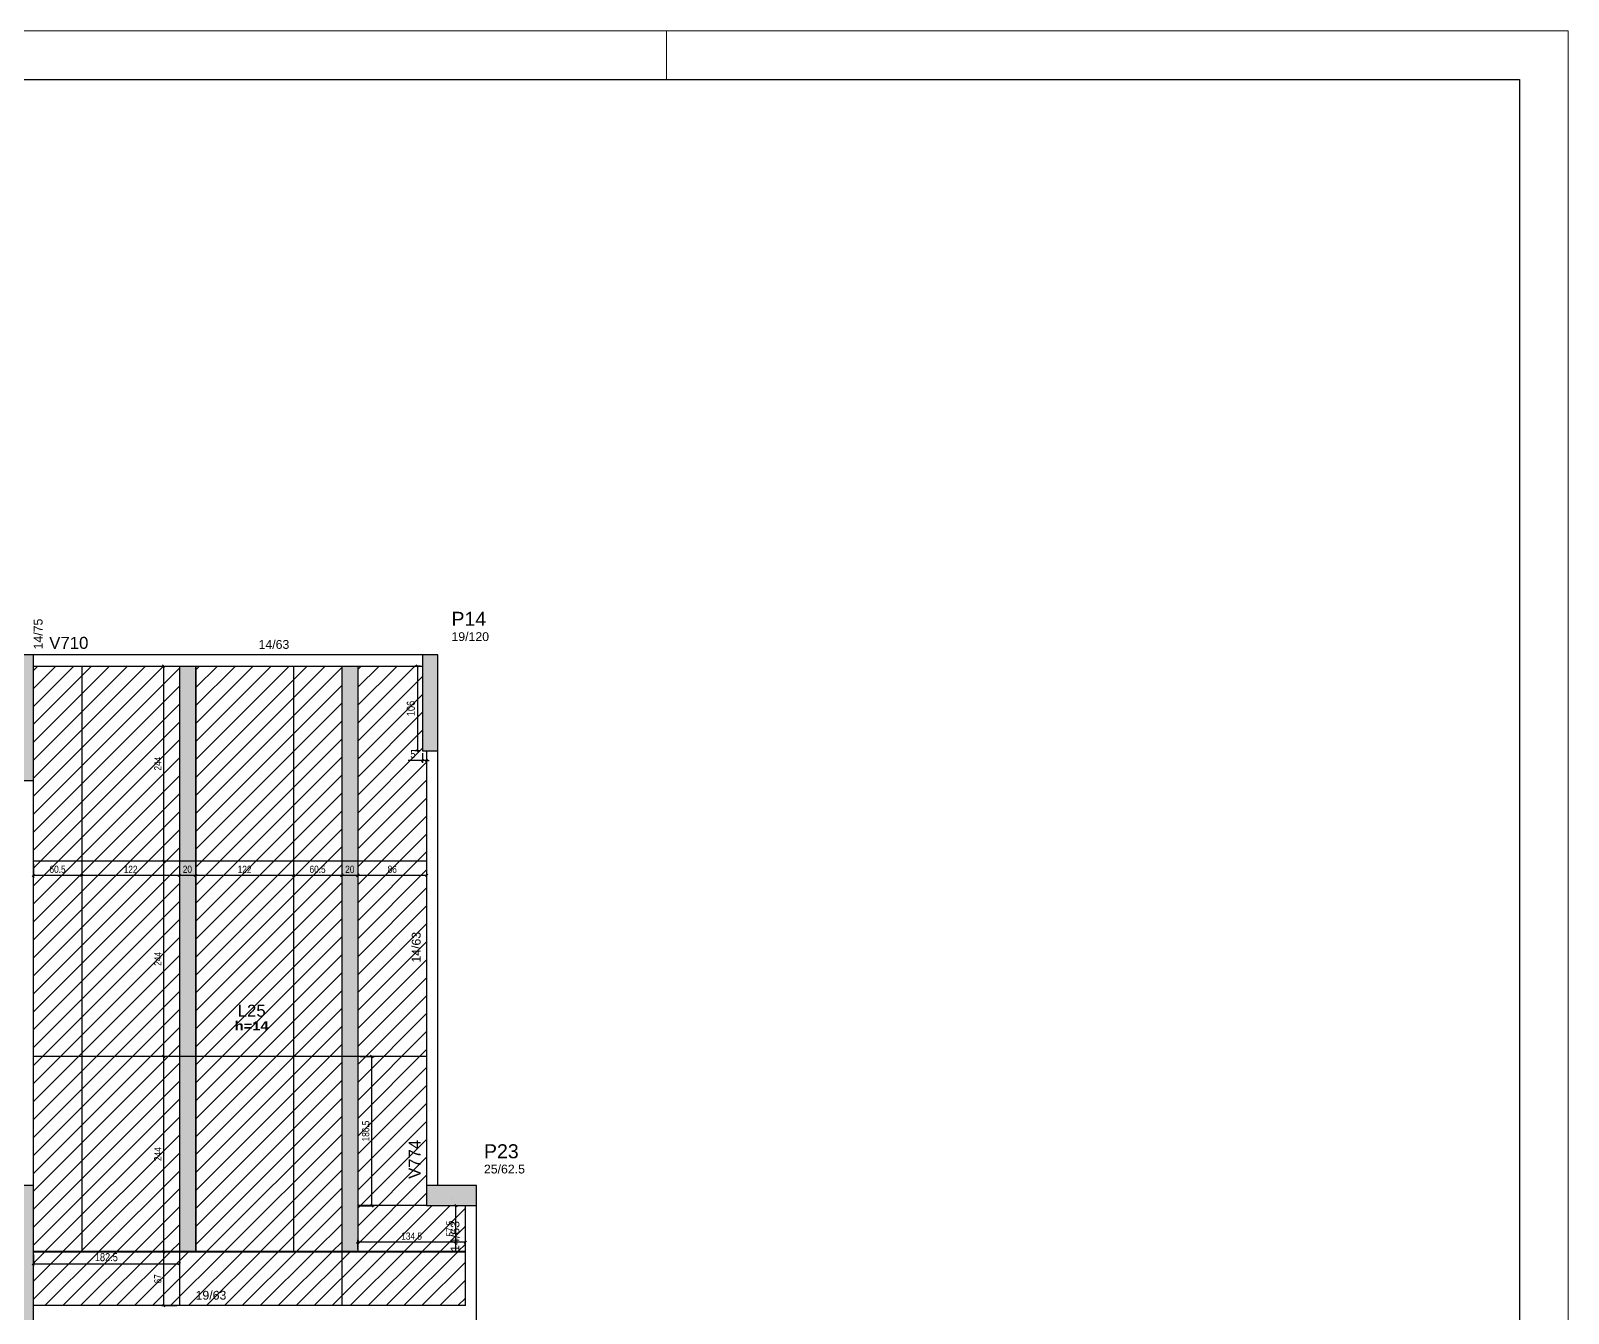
# Model space of a CAD drawing. Extents: x 4150 to 8661, y -614 to 3008.
# Drawn here: x 6740 to 8661, y 1405 to 3008 of the extents above; entities that cross this region are included whole.
import ezdxf

# ---------------------------------------------------------------- set-up
doc = ezdxf.new("R2010")
doc.units = 0
doc.header["$PDMODE"] = 34
for name, color, linetype in [('COTA', 241, 'Continuous'), ('MTH-DIM-PILAR', 3, 'Continuous'), ('MTH-DIM-VIGA', 3, 'Continuous'), ('MTH-FACE-VIGA', 7, 'Continuous'), ('MTH-PILAR-SEGUE', 5, 'Continuous'), ('MTH-SOMBRA25', 253, 'Continuous'), ('MTH-TIT1-PILAR', 5, 'Continuous'), ('MTH-TIT1-VIGA', 5, 'Continuous'), ('MTH-TXT-NEGRITO', 5, 'Continuous'), ('Painéis', 200, 'Continuous')]:
    doc.layers.add(name, color=color, linetype=linetype)
doc.layers.add('FOLHA', color=255, linetype='Continuous', lineweight=5)
doc.layers.add('Hachura', color=251, linetype='Continuous', lineweight=9)
doc.styles.add('COTA TECNICA', font='techl___.ttf', dxfattribs={"height": 10})
doc.styles.add('COTA TECNICA-50', font='techl___.ttf', dxfattribs={"height": 9})
doc.styles.add('TQS_ARIAL', font='arial.ttf')
doc.styles.add('TQS_ARIAL_BLACK', font='ariblk.ttf')
doc.dimstyles.new('COTA PAINEL-50', dxfattribs={"dimtxt": 9, "dimasz": 3, "dimexe": 3, "dimexo": 3, "dimgap": 3, "dimtad": 1, "dimdec": 1, "dimzin": 12, "dimdsep": 46, "dimtxsty": 'COTA TECNICA-50', "dimblk1": 'OBLIQUE', "dimblk2": 'OBLIQUE', "dimsah": 1, "dimcen": 0.9, "dimclrd": 4, "dimclre": 4, "dimclrt": 240, "dimadec": 1, "dimazin": 3, "dimtfac": 1, "dimtdec": 1, "dimtmove": 0, "dimatfit": 3, "dimfxl": 1, "dimtolj": 1, "dimtzin": 12, "dimarcsym": 0})
doc.dimstyles.new('PAINEL', dxfattribs={"dimtxt": 10, "dimasz": 3, "dimexe": 3, "dimexo": 3, "dimgap": 3, "dimtad": 1, "dimdec": 1, "dimzin": 12, "dimdsep": 46, "dimtxsty": 'COTA TECNICA', "dimblk1": 'OBLIQUE', "dimblk2": 'OBLIQUE', "dimsah": 1, "dimcen": 0.9, "dimclrd": 4, "dimclre": 4, "dimclrt": 240, "dimadec": 1, "dimazin": 3, "dimtfac": 1, "dimtdec": 1, "dimtmove": 0, "dimatfit": 3, "dimfxl": 1, "dimtolj": 1, "dimtzin": 12, "dimarcsym": 0})

# ---------------------------------------------------------------- blocks, each defined once
blk = doc.blocks.new('_Oblique')
at = {"color": 0, "linetype": 'ByBlock', "lineweight": -2}
blk.add_line((-0.5, -0.5), (0.5, 0.5), dxfattribs=at)
blk = doc.blocks.new('*D1586')
at = {"layer": 'COTA', "color": 4, "lineweight": -2, "transparency": 16777216}
for p, q in [((7148.6, 1966.5), (7148.6, 1948.8)), ((7234.6, 1966.5), (7234.6, 1948.8)), ((7234.6, 1951.8), (7148.6, 1951.8))]:
    blk.add_line(p, q, dxfattribs=at)
at = {"layer": 'Defpoints', "color": 0, "transparency": 16777216}
for p in [(7148.6, 1969.5), (7234.6, 1969.5), (7148.6, 1951.8)]:
    blk.add_point(p, dxfattribs=at)
at = {"layer": 'COTA', "color": 4, "lineweight": -2, "transparency": 16777216, "xscale": 3, "yscale": 3, "zscale": 3, "rotation": 180}
blk.add_blockref('_Oblique', (7148.6, 1951.8), dxfattribs=at)
at = {"layer": 'COTA', "color": 4, "lineweight": -2, "transparency": 16777216, "xscale": 3, "yscale": 3, "zscale": 3}
blk.add_blockref('_Oblique', (7234.6, 1951.8), dxfattribs=at)
at = {"layer": 'COTA', "color": 240, "transparency": 16777216, "insert": (7191.6, 1959.4), "char_height": 9, "attachment_point": 5, "style": 'COTA TECNICA-50'}
blk.add_mtext('\\A1;86', dxfattribs=at)
blk = doc.blocks.new('*D1587')
at = {"layer": 'COTA', "color": 4, "lineweight": -2, "transparency": 16777216}
for p, q in [((7128.6, 1966.5), (7128.6, 1948.8)), ((7148.6, 1966.5), (7148.6, 1948.8)), ((7148.6, 1951.8), (7128.6, 1951.8))]:
    blk.add_line(p, q, dxfattribs=at)
at = {"layer": 'Defpoints', "color": 0, "transparency": 16777216}
for p in [(7128.6, 1969.5), (7148.6, 1969.5), (7128.6, 1951.8)]:
    blk.add_point(p, dxfattribs=at)
at = {"layer": 'COTA', "color": 4, "lineweight": -2, "transparency": 16777216, "xscale": 3, "yscale": 3, "zscale": 3, "rotation": 180}
blk.add_blockref('_Oblique', (7128.6, 1951.8), dxfattribs=at)
at = {"layer": 'COTA', "color": 4, "lineweight": -2, "transparency": 16777216, "xscale": 3, "yscale": 3, "zscale": 3}
blk.add_blockref('_Oblique', (7148.6, 1951.8), dxfattribs=at)
at = {"layer": 'COTA', "color": 240, "transparency": 16777216, "insert": (7138.6, 1959.4), "char_height": 9, "attachment_point": 5, "style": 'COTA TECNICA-50'}
blk.add_mtext('\\A1;20', dxfattribs=at)
blk = doc.blocks.new('*D1588')
at = {"layer": 'COTA', "color": 4, "lineweight": -2, "transparency": 16777216}
for p, q in [((7068.1, 1966.5), (7068.1, 1948.8)), ((7128.6, 1966.5), (7128.6, 1948.8)), ((7128.6, 1951.8), (7068.1, 1951.8))]:
    blk.add_line(p, q, dxfattribs=at)
at = {"layer": 'Defpoints', "color": 0, "transparency": 16777216}
for p in [(7068.1, 1969.5), (7128.6, 1969.5), (7068.1, 1951.8)]:
    blk.add_point(p, dxfattribs=at)
at = {"layer": 'COTA', "color": 4, "lineweight": -2, "transparency": 16777216, "xscale": 3, "yscale": 3, "zscale": 3, "rotation": 180}
blk.add_blockref('_Oblique', (7068.1, 1951.8), dxfattribs=at)
at = {"layer": 'COTA', "color": 4, "lineweight": -2, "transparency": 16777216, "xscale": 3, "yscale": 3, "zscale": 3}
blk.add_blockref('_Oblique', (7128.6, 1951.8), dxfattribs=at)
at = {"layer": 'COTA', "color": 240, "transparency": 16777216, "insert": (7098.3, 1959.4), "char_height": 9, "attachment_point": 5, "style": 'COTA TECNICA-50'}
blk.add_mtext('\\A1;60.5', dxfattribs=at)
blk = doc.blocks.new('*D1589')
at = {"layer": 'COTA', "color": 4, "lineweight": -2, "transparency": 16777216}
for p, q in [((6946.1, 1966.5), (6946.1, 1948.8)), ((7068.1, 1966.5), (7068.1, 1948.8)), ((7068.1, 1951.8), (6946.1, 1951.8))]:
    blk.add_line(p, q, dxfattribs=at)
at = {"layer": 'Defpoints', "color": 0, "transparency": 16777216}
for p in [(6946.1, 1969.5), (7068.1, 1969.5), (6946.1, 1951.8)]:
    blk.add_point(p, dxfattribs=at)
at = {"layer": 'COTA', "color": 4, "lineweight": -2, "transparency": 16777216, "xscale": 3, "yscale": 3, "zscale": 3, "rotation": 180}
blk.add_blockref('_Oblique', (6946.1, 1951.8), dxfattribs=at)
at = {"layer": 'COTA', "color": 4, "lineweight": -2, "transparency": 16777216, "xscale": 3, "yscale": 3, "zscale": 3}
blk.add_blockref('_Oblique', (7068.1, 1951.8), dxfattribs=at)
at = {"layer": 'COTA', "color": 240, "transparency": 16777216, "insert": (7007.1, 1959.4), "char_height": 9, "attachment_point": 5, "style": 'COTA TECNICA-50'}
blk.add_mtext('\\A1;122', dxfattribs=at)
blk = doc.blocks.new('*D1590')
at = {"layer": 'COTA', "color": 4, "lineweight": -2, "transparency": 16777216}
for p, q in [((6925.6, 1966.5), (6925.6, 1948.8)), ((6945.6, 1966.5), (6945.6, 1948.8)), ((6945.6, 1951.8), (6925.6, 1951.8))]:
    blk.add_line(p, q, dxfattribs=at)
at = {"layer": 'Defpoints', "color": 0, "transparency": 16777216}
for p in [(6925.6, 1969.5), (6945.6, 1969.5), (6925.6, 1951.8)]:
    blk.add_point(p, dxfattribs=at)
at = {"layer": 'COTA', "color": 4, "lineweight": -2, "transparency": 16777216, "xscale": 3, "yscale": 3, "zscale": 3, "rotation": 180}
blk.add_blockref('_Oblique', (6925.6, 1951.8), dxfattribs=at)
at = {"layer": 'COTA', "color": 4, "lineweight": -2, "transparency": 16777216, "xscale": 3, "yscale": 3, "zscale": 3}
blk.add_blockref('_Oblique', (6945.6, 1951.8), dxfattribs=at)
at = {"layer": 'COTA', "color": 240, "transparency": 16777216, "insert": (6935.6, 1959.4), "char_height": 9, "attachment_point": 5, "style": 'COTA TECNICA-50'}
blk.add_mtext('\\A1;20', dxfattribs=at)
blk = doc.blocks.new('*D1591')
at = {"layer": 'COTA', "color": 4, "lineweight": -2, "transparency": 16777216}
for p, q in [((6803.6, 1966.5), (6803.6, 1948.8)), ((6925.6, 1966.5), (6925.6, 1948.8)), ((6925.6, 1951.8), (6803.6, 1951.8))]:
    blk.add_line(p, q, dxfattribs=at)
at = {"layer": 'Defpoints', "color": 0, "transparency": 16777216}
for p in [(6803.6, 1969.5), (6925.6, 1969.5), (6803.6, 1951.8)]:
    blk.add_point(p, dxfattribs=at)
at = {"layer": 'COTA', "color": 4, "lineweight": -2, "transparency": 16777216, "xscale": 3, "yscale": 3, "zscale": 3, "rotation": 180}
blk.add_blockref('_Oblique', (6803.6, 1951.8), dxfattribs=at)
at = {"layer": 'COTA', "color": 4, "lineweight": -2, "transparency": 16777216, "xscale": 3, "yscale": 3, "zscale": 3}
blk.add_blockref('_Oblique', (6925.6, 1951.8), dxfattribs=at)
at = {"layer": 'COTA', "color": 240, "transparency": 16777216, "insert": (6864.6, 1959.4), "char_height": 9, "attachment_point": 5, "style": 'COTA TECNICA-50'}
blk.add_mtext('\\A1;122', dxfattribs=at)
blk = doc.blocks.new('*D1592')
at = {"layer": 'COTA', "color": 4, "lineweight": -2, "transparency": 16777216}
for p, q in [((6743.1, 1966.5), (6743.1, 1948.8)), ((6803.6, 1966.5), (6803.6, 1948.8)), ((6803.6, 1951.8), (6743.1, 1951.8))]:
    blk.add_line(p, q, dxfattribs=at)
at = {"layer": 'Defpoints', "color": 0, "transparency": 16777216}
for p in [(6743.1, 1969.5), (6803.6, 1969.5), (6743.1, 1951.8)]:
    blk.add_point(p, dxfattribs=at)
at = {"layer": 'COTA', "color": 4, "lineweight": -2, "transparency": 16777216, "xscale": 3, "yscale": 3, "zscale": 3, "rotation": 180}
blk.add_blockref('_Oblique', (6743.1, 1951.8), dxfattribs=at)
at = {"layer": 'COTA', "color": 4, "lineweight": -2, "transparency": 16777216, "xscale": 3, "yscale": 3, "zscale": 3}
blk.add_blockref('_Oblique', (6803.6, 1951.8), dxfattribs=at)
at = {"layer": 'COTA', "color": 240, "transparency": 16777216, "insert": (6773.3, 1959.4), "char_height": 9, "attachment_point": 5, "style": 'COTA TECNICA-50'}
blk.add_mtext('\\A1;60.5', dxfattribs=at)
blk = doc.blocks.new('*D1593')
at = {"layer": 'COTA', "color": 4, "lineweight": -2, "transparency": 16777216}
for p, q in [((7151.6, 1725.5), (7169.1, 1725.5)), ((7166.1, 1539), (7166.1, 1725.5)), ((7151.6, 1539), (7169.1, 1539))]:
    blk.add_line(p, q, dxfattribs=at)
at = {"layer": 'Defpoints', "color": 0, "transparency": 16777216}
for p in [(7148.6, 1725.5), (7166.1, 1725.5), (7148.6, 1539)]:
    blk.add_point(p, dxfattribs=at)
at = {"layer": 'COTA', "color": 4, "lineweight": -2, "transparency": 16777216, "xscale": 3, "yscale": 3, "zscale": 3}
for p, rotation in [((7166.1, 1725.5), 90), ((7166.1, 1539), 270)]:
    blk.add_blockref('_Oblique', p, dxfattribs=dict(at, rotation=rotation))
at = {"layer": 'COTA', "color": 240, "transparency": 16777216, "insert": (7158.5, 1632.3), "char_height": 9, "attachment_point": 5, "rotation": 90, "style": 'COTA TECNICA-50'}
blk.add_mtext('\\A1;186.5', dxfattribs=at)
blk = doc.blocks.new('*D1594')
at = {"layer": 'COTA', "color": 4, "lineweight": -2, "transparency": 16777216}
for p, q in [((6922.6, 1481), (6903.1, 1481)), ((6906.1, 1414), (6906.1, 1481)), ((6922.6, 1414), (6903.1, 1414))]:
    blk.add_line(p, q, dxfattribs=at)
at = {"layer": 'Defpoints', "color": 0, "transparency": 16777216}
for p in [(6906.1, 1481), (6925.6, 1481), (6925.6, 1414)]:
    blk.add_point(p, dxfattribs=at)
at = {"layer": 'COTA', "color": 4, "lineweight": -2, "transparency": 16777216, "xscale": 3, "yscale": 3, "zscale": 3}
for p, rotation in [((6906.1, 1481), 90), ((6906.1, 1414), 270)]:
    blk.add_blockref('_Oblique', p, dxfattribs=dict(at, rotation=rotation))
at = {"layer": 'COTA', "color": 240, "transparency": 16777216, "insert": (6898.6, 1447.5), "char_height": 9, "attachment_point": 5, "rotation": 90, "style": 'COTA TECNICA-50'}
blk.add_mtext('\\A1;67', dxfattribs=at)
blk = doc.blocks.new('*D1595')
at = {"layer": 'COTA', "color": 4, "lineweight": -2, "transparency": 16777216}
for p, q in [((6906.1, 1481.5), (6906.1, 1725.5)), ((6922.6, 1481.5), (6903.1, 1481.5))]:
    blk.add_line(p, q, dxfattribs=at)
at = {"layer": 'Defpoints', "color": 0, "transparency": 16777216}
for p in [(6906.1, 1725.5), (6906.1, 1725.5), (6925.6, 1481.5)]:
    blk.add_point(p, dxfattribs=at)
at = {"layer": 'COTA', "color": 4, "lineweight": -2, "transparency": 16777216, "xscale": 3, "yscale": 3, "zscale": 3}
for p, rotation in [((6906.1, 1725.5), 90), ((6906.1, 1481.5), 270)]:
    blk.add_blockref('_Oblique', p, dxfattribs=dict(at, rotation=rotation))
at = {"layer": 'COTA', "color": 240, "transparency": 16777216, "insert": (6898.6, 1603.5), "char_height": 9, "attachment_point": 5, "rotation": 90, "style": 'COTA TECNICA-50'}
blk.add_mtext('\\A1;244', dxfattribs=at)
blk = doc.blocks.new('*D1596')
at = {"layer": 'COTA', "color": 4, "lineweight": -2, "transparency": 16777216}
blk.add_line((6906.1, 1725.5), (6906.1, 1969.5), dxfattribs=at)
at = {"layer": 'Defpoints', "color": 0, "transparency": 16777216}
for p in [(6906.1, 1969.5), (6906.1, 1969.5), (6906.1, 1725.5)]:
    blk.add_point(p, dxfattribs=at)
at = {"layer": 'COTA', "color": 4, "lineweight": -2, "transparency": 16777216, "xscale": 3, "yscale": 3, "zscale": 3}
for p, rotation in [((6906.1, 1969.5), 90), ((6906.1, 1725.5), 270)]:
    blk.add_blockref('_Oblique', p, dxfattribs=dict(at, rotation=rotation))
at = {"layer": 'COTA', "color": 240, "transparency": 16777216, "insert": (6898.6, 1847.5), "char_height": 9, "attachment_point": 5, "rotation": 90, "style": 'COTA TECNICA-50'}
blk.add_mtext('\\A1;244', dxfattribs=at)
blk = doc.blocks.new('*D1597')
at = {"layer": 'COTA', "color": 4, "lineweight": -2, "transparency": 16777216}
blk.add_line((6906.1, 1969.5), (6906.1, 2213.5), dxfattribs=at)
at = {"layer": 'Defpoints', "color": 0, "transparency": 16777216}
for p in [(6906.1, 2213.5), (6906.1, 2213.5), (6906.1, 1969.5)]:
    blk.add_point(p, dxfattribs=at)
at = {"layer": 'COTA', "color": 4, "lineweight": -2, "transparency": 16777216, "xscale": 3, "yscale": 3, "zscale": 3}
for p, rotation in [((6906.1, 2213.5), 90), ((6906.1, 1969.5), 270)]:
    blk.add_blockref('_Oblique', p, dxfattribs=dict(at, rotation=rotation))
at = {"layer": 'COTA', "color": 240, "transparency": 16777216, "insert": (6898.6, 2091.5), "char_height": 9, "attachment_point": 5, "rotation": 90, "style": 'COTA TECNICA-50'}
blk.add_mtext('\\A1;244', dxfattribs=at)
blk = doc.blocks.new('*D1600')
at = {"layer": 'COTA', "color": 4, "lineweight": -2, "transparency": 16777216}
for p, q in [((6743.1, 1478), (6743.1, 1463.5)), ((6743.1, 1466.5), (6925.6, 1466.5)), ((6925.6, 1478), (6925.6, 1463.5))]:
    blk.add_line(p, q, dxfattribs=at)
at = {"layer": 'Defpoints', "color": 0, "transparency": 16777216}
for p in [(6743.1, 1481), (6925.6, 1481), (6925.6, 1466.5)]:
    blk.add_point(p, dxfattribs=at)
at = {"layer": 'COTA', "color": 4, "lineweight": -2, "transparency": 16777216, "xscale": 3, "yscale": 3, "zscale": 3, "rotation": 180}
blk.add_blockref('_Oblique', (6743.1, 1466.5), dxfattribs=at)
at = {"layer": 'COTA', "color": 4, "lineweight": -2, "transparency": 16777216, "xscale": 3, "yscale": 3, "zscale": 3}
blk.add_blockref('_Oblique', (6925.6, 1466.5), dxfattribs=at)
at = {"layer": 'COTA', "color": 240, "transparency": 16777216, "insert": (6834.3, 1474.6), "char_height": 10, "attachment_point": 5, "style": 'COTA TECNICA'}
blk.add_mtext('\\A1;182.5', dxfattribs=at)
blk = doc.blocks.new('*D1598')
at = {"layer": 'COTA', "color": 4, "lineweight": -2, "transparency": 16777216}
for p, q in [((7148.6, 1484.5), (7148.6, 1496.2)), ((7283.1, 1493.2), (7148.6, 1493.2)), ((7283.1, 1484.5), (7283.1, 1496.2))]:
    blk.add_line(p, q, dxfattribs=at)
at = {"layer": 'Defpoints', "color": 0, "transparency": 16777216}
for p in [(7148.6, 1493.2), (7148.6, 1481.5), (7283.1, 1481.5)]:
    blk.add_point(p, dxfattribs=at)
at = {"layer": 'COTA', "color": 4, "lineweight": -2, "transparency": 16777216, "xscale": 3, "yscale": 3, "zscale": 3, "rotation": 180}
blk.add_blockref('_Oblique', (7148.6, 1493.2), dxfattribs=at)
at = {"layer": 'COTA', "color": 4, "lineweight": -2, "transparency": 16777216, "xscale": 3, "yscale": 3, "zscale": 3}
blk.add_blockref('_Oblique', (7283.1, 1493.2), dxfattribs=at)
at = {"layer": 'COTA', "color": 240, "transparency": 16777216, "insert": (7215.8, 1500.9), "char_height": 9, "attachment_point": 5, "style": 'COTA TECNICA-50'}
blk.add_mtext('\\A1;134.5', dxfattribs=at)
blk = doc.blocks.new('*D1599')
at = {"layer": 'COTA', "color": 4, "lineweight": -2, "transparency": 16777216}
for p, q in [((7280.1, 1539), (7268.2, 1539)), ((7271.2, 1481.5), (7271.2, 1539)), ((7280.1, 1481.5), (7268.2, 1481.5))]:
    blk.add_line(p, q, dxfattribs=at)
at = {"layer": 'Defpoints', "color": 0, "transparency": 16777216}
for p in [(7271.2, 1539), (7283.1, 1539), (7283.1, 1481.5)]:
    blk.add_point(p, dxfattribs=at)
at = {"layer": 'COTA', "color": 4, "lineweight": -2, "transparency": 16777216, "xscale": 3, "yscale": 3, "zscale": 3}
for p, rotation in [((7271.2, 1539), 90), ((7271.2, 1481.5), 270)]:
    blk.add_blockref('_Oblique', p, dxfattribs=dict(at, rotation=rotation))
at = {"layer": 'COTA', "color": 240, "transparency": 16777216, "insert": (7263.6, 1510.3), "char_height": 9, "attachment_point": 5, "rotation": 90, "style": 'COTA TECNICA-50'}
blk.add_mtext('\\A1;57.5', dxfattribs=at)
blk = doc.blocks.new('*D1601')
at = {"layer": 'COTA', "color": 4, "lineweight": -2, "transparency": 16777216}
for p, q in [((7226.6, 2213.5), (7220, 2213.5)), ((7223, 2213.5), (7223, 2107.5)), ((7226.6, 2107.5), (7220, 2107.5))]:
    blk.add_line(p, q, dxfattribs=at)
at = {"layer": 'Defpoints', "color": 0, "transparency": 16777216}
for p in [(7229.6, 2213.5), (7223, 2107.5), (7229.6, 2107.5)]:
    blk.add_point(p, dxfattribs=at)
at = {"layer": 'COTA', "color": 4, "lineweight": -2, "transparency": 16777216, "xscale": 3, "yscale": 3, "zscale": 3}
for p, rotation in [((7223, 2213.5), 90), ((7223, 2107.5), 270)]:
    blk.add_blockref('_Oblique', p, dxfattribs=dict(at, rotation=rotation))
at = {"layer": 'COTA', "color": 240, "transparency": 16777216, "insert": (7214.9, 2160.5), "char_height": 10, "attachment_point": 5, "rotation": 90, "style": 'COTA TECNICA'}
blk.add_mtext('\\A1;106', dxfattribs=at)
blk = doc.blocks.new('*D1602')
at = {"layer": 'COTA', "color": 4, "lineweight": -2, "transparency": 16777216}
for p, q in [((7229.6, 2095.4), (7211.5, 2095.4)), ((7229.6, 2104.5), (7229.6, 2092.4)), ((7234.6, 2095.4), (7229.6, 2095.4)), ((7234.6, 2104.5), (7234.6, 2092.4)), ((7234.6, 2095.4), (7237.6, 2095.4))]:
    blk.add_line(p, q, dxfattribs=at)
at = {"layer": 'Defpoints', "color": 0, "transparency": 16777216}
for p in [(7229.6, 2107.5), (7229.6, 2095.4), (7234.6, 2107.5)]:
    blk.add_point(p, dxfattribs=at)
at = {"layer": 'COTA', "color": 4, "lineweight": -2, "transparency": 16777216, "xscale": 3, "yscale": 3, "zscale": 3}
blk.add_blockref('_Oblique', (7229.6, 2095.4), dxfattribs=at)
at = {"layer": 'COTA', "color": 4, "lineweight": -2, "transparency": 16777216, "xscale": 3, "yscale": 3, "zscale": 3, "rotation": 180}
blk.add_blockref('_Oblique', (7234.6, 2095.4), dxfattribs=at)
at = {"layer": 'COTA', "color": 240, "transparency": 16777216, "insert": (7217.5, 2103.5), "char_height": 10, "attachment_point": 5, "style": 'COTA TECNICA'}
blk.add_mtext('\\A1;5', dxfattribs=at)

msp = doc.modelspace()

# ---------------------------------------------------------------- hatches: boundary and pattern name
at = {"layer": 'Hachura', "linetype": 'ByBlock'}
h = msp.add_hatch(dxfattribs=at)
h.set_pattern_fill('ANSI31', color=256, scale=5)
h.paths.add_polyline_path([(6803.57, 2213.55), (6743.07, 2213.55), (6743.07, 2070.55), (6743.07, 1969.55), (6803.57, 1969.55)])
h.paths.add_polyline_path([(6803.57, 1969.55), (6743.07, 1969.55), (6743.07, 1725.55), (6803.57, 1725.55)])
h.paths.add_polyline_path([(6803.57, 1725.55), (6743.07, 1725.55), (6743.07, 1564.05), (6743.07, 1481.55), (6803.57, 1481.55)])
h.paths.add_polyline_path([(6803.57, 1481.55), (6925.57, 1481.55), (6925.57, 1725.55), (6803.57, 1725.55)])
h.paths.add_polyline_path([(6743.07, 1481.05), (6743.07, 1414.05), (6925.57, 1414.05), (6925.57, 1481.05)])
h.paths.add_polyline_path([(7128.57, 1414.05), (7128.57, 1481.05), (6925.57, 1481.05), (6925.57, 1414.05)])
h.paths.add_polyline_path([(7068.07, 1725.55), (6946.07, 1725.55), (6946.07, 1481.55), (7068.07, 1481.55)])
h.paths.add_polyline_path([(6946.07, 1725.55), (7068.07, 1725.55), (7068.07, 1969.55), (6946.07, 1969.55)])
h.paths.add_polyline_path([(6925.57, 1969.55), (6803.57, 1969.55), (6803.57, 1725.55), (6925.57, 1725.55)])
h.paths.add_polyline_path([(6925.57, 2213.55), (6803.57, 2213.55), (6803.57, 1969.55), (6925.57, 1969.55)])
h.paths.add_polyline_path([(6946.07, 1969.55), (7068.07, 1969.55), (7068.07, 2213.55), (6946.07, 2213.55)])
h.paths.add_polyline_path([(7128.57, 2213.55), (7068.07, 2213.55), (7068.07, 1969.55), (7128.57, 1969.55)])
h.paths.add_polyline_path([(7148.57, 1969.55), (7234.57, 1969.55), (7234.57, 2107.55), (7229.57, 2107.55), (7229.57, 2213.55), (7148.57, 2213.55)])
h.paths.add_polyline_path([(7148.57, 1725.55), (7234.57, 1725.55), (7234.57, 1969.55), (7148.57, 1969.55)])
h.paths.add_polyline_path([(7128.57, 1969.55), (7068.07, 1969.55), (7068.07, 1725.55), (7128.57, 1725.55)])
h.paths.add_polyline_path([(7128.57, 1725.55), (7068.07, 1725.55), (7068.07, 1481.55), (7128.57, 1481.55)])
h.paths.add_polyline_path([(7234.57, 1725.55), (7148.57, 1725.55), (7148.57, 1539.05), (7234.57, 1539.05), (7234.57, 1564.05)])
h.paths.add_polyline_path([(7148.57, 1539.05), (7148.57, 1481.55), (7283.07, 1481.55), (7283.07, 1539.05), (7234.57, 1539.05)])
h.paths.add_polyline_path([(7128.57, 1481.05), (7128.57, 1414.05), (7283.07, 1414.05), (7283.07, 1481.05)])
at = {"layer": 'Hachura'}
h = msp.add_hatch(color=256, dxfattribs=at)
h.dxf.hatch_style = 1
h.paths.add_polyline_path([(7128.57, 2213.55), (7148.57, 2213.55), (7148.57, 1969.55), (7128.57, 1969.55)])
h.paths.add_polyline_path([(7128.57, 1969.55), (7148.57, 1969.55), (7148.57, 1725.55), (7128.57, 1725.55)])
h.paths.add_polyline_path([(7128.57, 1725.55), (7148.57, 1725.55), (7148.57, 1481.55), (7128.57, 1481.55)])
h.paths.add_polyline_path([(6925.57, 1725.55), (6945.57, 1725.55), (6945.57, 1481.55), (6925.57, 1481.55)])
h.paths.add_polyline_path([(6925.57, 1969.55), (6945.57, 1969.55), (6945.57, 1725.55), (6925.57, 1725.55)])
h.paths.add_polyline_path([(6925.57, 2213.55), (6945.57, 2213.55), (6945.57, 1969.55), (6925.57, 1969.55)])

# ---------------------------------------------------------------- linework, layer by layer
at = {"color": 30}
for p, q in [((4302.54, 2946.69), (8600.49, 2946.69)), ((8600.49, 2946.69), (8600.49, -552.63))]:
    msp.add_line(p, q, dxfattribs=at)
at = {"layer": 'FOLHA'}
for p, q in [((4150.13, 3007.66), (8661.45, 3007.66)), ((7534.31, 3007.66), (7534.31, 2946.69)), ((8661.45, 3007.66), (8661.45, -613.6))]:
    msp.add_line(p, q, dxfattribs=at)
at = {"layer": 'MTH-FACE-VIGA', "linetype": 'Continuous'}
for p, q in [((7229.57, 2227.55), (6743.07, 2227.55)), ((6743.07, 2213.55), (7229.57, 2213.55)), ((7234.57, 2107.55), (7234.57, 1564.05)), ((7248.57, 1564.05), (7248.57, 2107.55)), ((6743.07, 1564.05), (6743.07, 2070.55)), ((7283.07, 1414.05), (7283.07, 1539.05)), ((7297.07, 1270.05), (7297.07, 1539.05)), ((7283.07, 1414.05), (6743.07, 1414.05))]:
    msp.add_line(p, q, dxfattribs=at)
at = {"layer": 'MTH-PILAR-SEGUE', "linetype": 'Continuous'}
for p, q in [((7239.07, 2167.55), (7239.07, 2167.55)), ((7265.82, 1548.55), (7265.82, 1548.55))]:
    msp.add_line(p, q, dxfattribs=at)
for points in [[(6724.07, 2070.55), (6743.07, 2070.55), (6743.07, 2227.55), (6724.07, 2227.55), (6724.07, 2070.55)], [(7229.57, 2107.55), (7248.57, 2107.55), (7248.57, 2227.55), (7229.57, 2227.55), (7229.57, 2107.55)], [(6724.07, 1245.05), (6743.07, 1245.05), (6743.07, 1564.05), (6724.07, 1564.05), (6724.07, 1245.05)], [(7297.07, 1539.05), (7297.07, 1564.05), (7234.57, 1564.05), (7234.57, 1539.05), (7297.07, 1539.05)]]:
    msp.add_lwpolyline(points, dxfattribs=at)
at = {"layer": 'MTH-SOMBRA25', "linetype": 'Continuous'}
for points in [[(6724.07, 2070.55), (6743.07, 2070.55), (6743.07, 2227.55)], [(6724.07, 2070.55), (6743.07, 2227.55), (6724.07, 2227.55)], [(7229.57, 2107.55), (7248.57, 2107.55), (7248.57, 2227.55)], [(7229.57, 2107.55), (7248.57, 2227.55), (7229.57, 2227.55)], [(7229.57, 2107.55), (7229.57, 2227.55), (7229.57, 2107.55)], [(6724.07, 1245.05), (6743.07, 1245.05), (6743.07, 1564.05)], [(6724.07, 1245.05), (6743.07, 1564.05), (6724.07, 1564.05)], [(7297.07, 1539.05), (7297.07, 1564.05), (7234.57, 1564.05)], [(7297.07, 1539.05), (7234.57, 1564.05), (7234.57, 1539.05)], [(7297.07, 1539.05), (7234.57, 1539.05), (7297.07, 1539.05)]]:
    msp.add_solid(points, dxfattribs=at)
at = {"layer": 'Painéis'}
for p, q in [((6803.57, 2213.55), (6803.57, 1481.55)), ((6925.57, 2213.55), (6925.57, 1414.05)), ((6945.57, 2213.55), (6945.57, 1481.55)), ((6946.07, 2213.55), (6946.07, 1481.55)), ((7068.07, 2213.55), (7068.07, 1481.55)), ((7128.57, 2213.55), (7128.57, 1414.05)), ((7148.57, 2213.55), (7148.57, 1481.55)), ((7234.57, 1969.55), (6743.07, 1969.55)), ((7234.57, 1725.55), (6743.07, 1725.55)), ((7234.57, 1539.05), (7148.57, 1539.05)), ((7283.07, 1481.55), (6743.07, 1481.55)), ((7283.07, 1481.05), (6743.07, 1481.05))]:
    msp.add_line(p, q, dxfattribs=at)

# ---------------------------------------------------------------- texts
at = {"layer": 'MTH-DIM-PILAR', "linetype": 'Continuous', "style": 'TQS_ARIAL'}
for s, p in [('19/120', (7265.62, 2244.82)), ('25/62.5', (7306.21, 1579.3))]:
    msp.add_text(s, height=11, dxfattribs=at).set_placement(p)
at = {"layer": 'MTH-DIM-VIGA', "linetype": 'Continuous', "style": 'TQS_ARIAL'}
for s, p in [('14/75', (6754.54, 2234.31)), ('14/63', (7227.07, 1842.8)), ('14/63', (7275.57, 1481.38))]:
    msp.add_text(s, height=11, rotation=90, dxfattribs=at).set_placement(p)
for s, p in [('14/63', (7024.56, 2235.05)), ('19/63', (6945.82, 1421.55))]:
    msp.add_text(s, height=11, dxfattribs=at).set_placement(p)
at = {"layer": 'MTH-TIT1-PILAR', "linetype": 'Continuous', "style": 'TQS_ARIAL'}
for s, p in [('P14', (7265.62, 2263.82)), ('P23', (7306.21, 1598.3))]:
    msp.add_text(s, height=17.5, dxfattribs=at).set_placement(p)
at = {"layer": 'MTH-TIT1-VIGA', "linetype": 'Continuous', "style": 'TQS_ARIAL'}
for s, p in [('V710', (6762.92, 2235.05)), ('L25', (6998.46, 1775.22))]:
    msp.add_text(s, height=15, dxfattribs=at).set_placement(p)
msp.add_text('V774', height=15, rotation=90, dxfattribs=at).set_placement((7227.07, 1572.5))
at = {"layer": 'MTH-TXT-NEGRITO', "color": 3, "linetype": 'Continuous', "style": 'TQS_ARIAL_BLACK'}
msp.add_text('h=14', height=11.5, dxfattribs=at).set_placement((6994.74, 1758.04))

# ---------------------------------------------------------------- dimensions: what is measured, and where the dimension line sits
at = {"layer": 'COTA'}
for base, p1, p2, angle, picture, middle in [((6906.15, 2213.55), (6906.15, 1969.55), (6906.15, 2213.55), 90, '*D1597', (6898.58, 2091.55)), ((6743.07, 1951.8), (6803.57, 1969.55), (6743.07, 1969.55), 180, '*D1592', (6773.32, 1959.4)), ((6803.57, 1951.8), (6925.57, 1969.55), (6803.57, 1969.55), 180, '*D1591', (6864.57, 1959.36)), ((6906.15, 1969.55), (6906.15, 1725.55), (6906.15, 1969.55), 90, '*D1596', (6898.58, 1847.55)), ((6946.07, 1951.8), (7068.07, 1969.55), (6946.07, 1969.55), 180, '*D1589', (7007.07, 1959.36)), ((7068.07, 1951.8), (7128.57, 1969.55), (7068.07, 1969.55), 180, '*D1588', (7098.32, 1959.4)), ((7128.57, 1951.8), (7148.57, 1969.55), (7128.57, 1969.55), 180, '*D1587', (7138.57, 1959.4)), ((6906.15, 1725.55), (6925.57, 1481.55), (6906.15, 1725.55), 90, '*D1595', (6898.58, 1603.55))]:
    dim = msp.add_linear_dim(base=base, p1=p1, p2=p2, angle=angle, dimstyle='COTA PAINEL-50', override={"dimtmove": 1}, dxfattribs=at)
    dim.commit()
    dim.dimension.update_dxf_attribs({"geometry": picture, "text_midpoint": middle})
for base, p1, p2, angle, dimstyle, picture, middle in [((7223.02, 2107.55), (7229.57, 2213.55), (7229.57, 2107.55), 90, 'PAINEL', '*D1601', (7214.92, 2160.55)), ((6925.57, 1951.8), (6945.57, 1969.55), (6925.57, 1969.55), 180, 'COTA PAINEL-50', '*D1590', (6935.57, 1959.4)), ((7148.57, 1951.8), (7234.57, 1969.55), (7148.57, 1969.55), 180, 'COTA PAINEL-50', '*D1586', (7191.57, 1959.42)), ((7166.12, 1725.55), (7148.57, 1539.05), (7148.57, 1725.55), 90, 'COTA PAINEL-50', '*D1593', (7158.5, 1632.3)), ((7271.17, 1539.05), (7283.07, 1481.55), (7283.07, 1539.05), 90, 'COTA PAINEL-50', '*D1599', (7263.57, 1510.3)), ((7148.57, 1493.16), (7283.07, 1481.55), (7148.57, 1481.55), 180, 'COTA PAINEL-50', '*D1598', (7215.82, 1500.86)), ((6906.15, 1481.05), (6925.57, 1414.05), (6925.57, 1481.05), 90, 'COTA PAINEL-50', '*D1594', (6898.56, 1447.55))]:
    dim = msp.add_linear_dim(base=base, p1=p1, p2=p2, angle=angle, dimstyle=dimstyle, dxfattribs=at)
    dim.commit()
    dim.dimension.update_dxf_attribs({"geometry": picture, "text_midpoint": middle})
for base, p1, p2, picture, middle in [((7229.57, 2095.4), (7234.57, 2107.55), (7229.57, 2107.55), '*D1602', (7217.52, 2103.51)), ((6925.57, 1466.45), (6743.07, 1481.05), (6925.57, 1481.05), '*D1600', (6834.32, 1474.58))]:
    dim = msp.add_linear_dim(base=base, p1=p1, p2=p2, dimstyle='PAINEL', dxfattribs=at)
    dim.commit()
    dim.dimension.update_dxf_attribs({"geometry": picture, "text_midpoint": middle})

doc.saveas('drawing.dxf')
